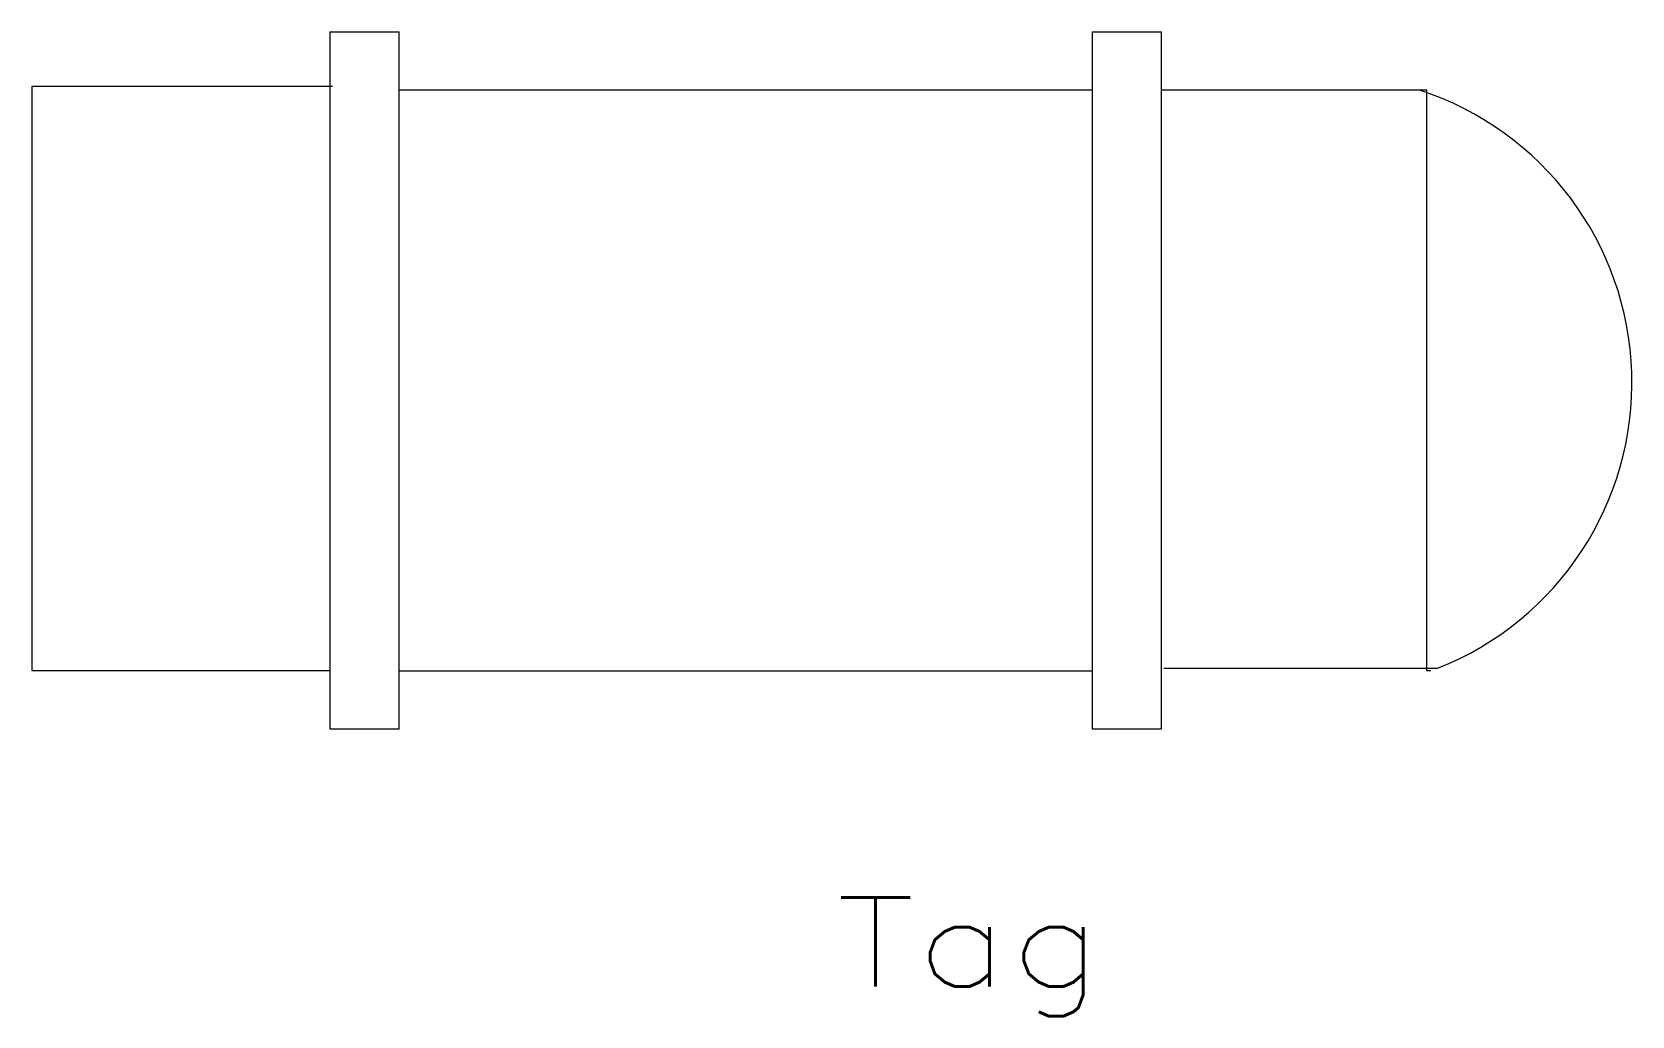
# Model space of a CAD drawing. Header units: inches. Extents: x -11.4 to 11.4, y -9.1 to 5.
import ezdxf
from ezdxf.enums import TextEntityAlignment as Align

# ---------------------------------------------------------------- set-up
doc = ezdxf.new("R2010")
doc.units = ezdxf.units.IN
doc.header["$LTSCALE"] = 12
doc.header["$MEASUREMENT"] = 0
doc.layers.get('0').update_dxf_attribs({"lineweight": 0})
doc.styles.add('STANDARD1', font='TXT.SHX')

msp = doc.modelspace()

# ---------------------------------------------------------------- linework, layer by layer
at = {"color": 0, "linetype": 'ByBlock'}
for p, q in [((-7.167, 4.987), (-7.167, -4.981)), ((-7.167, 4.987), (-6.177, 4.987)), ((-6.177, -4.981), (-6.177, 4.987)), ((3.73, 4.987), (3.73, -4.981)), ((3.73, 4.987), (4.72, 4.987)), ((4.72, -4.981), (4.72, 4.987)), ((3.73, 4.156), (-6.177, 4.156)), ((8.513, 4.156), (4.72, 4.156)), ((-6.177, -4.151), (3.73, -4.151)), ((-7.167, -4.981), (-6.177, -4.981)), ((3.73, -4.981), (4.72, -4.981))]:
    msp.add_line(p, q, dxfattribs=at)
at = {"color": 7, "linetype": 'Continuous', "lineweight": 0}
for p, q in [((-7.129, 4.208), (-11.423, 4.208)), ((-11.423, 4.208), (-11.423, -4.144)), ((4.756, -4.114), (8.668, -4.114)), ((-11.423, -4.144), (-7.159, -4.144))]:
    msp.add_line(p, q, dxfattribs=at)
at = {"color": 0, "linetype": 'ByBlock'}
msp.add_lwpolyline([(8.573, -4.151), (8.513, -4.151), (8.513, 4.156)], dxfattribs=at)
at = {"color": 7, "linetype": 'Continuous', "lineweight": 0}
msp.add_arc((7.05, -0.026), 4.396, -68.4024, 71.9958, dxfattribs=at)

# ---------------------------------------------------------------- texts
at = {"color": 7, "linetype": 'Continuous', "style": 'STANDARD1', "width": 1.166667}
msp.add_text('Tag', height=1.272, dxfattribs=at).set_placement((0.07, -8.663), (3.886, -8.663), align=Align.FIT)

doc.saveas('drawing.dxf')
